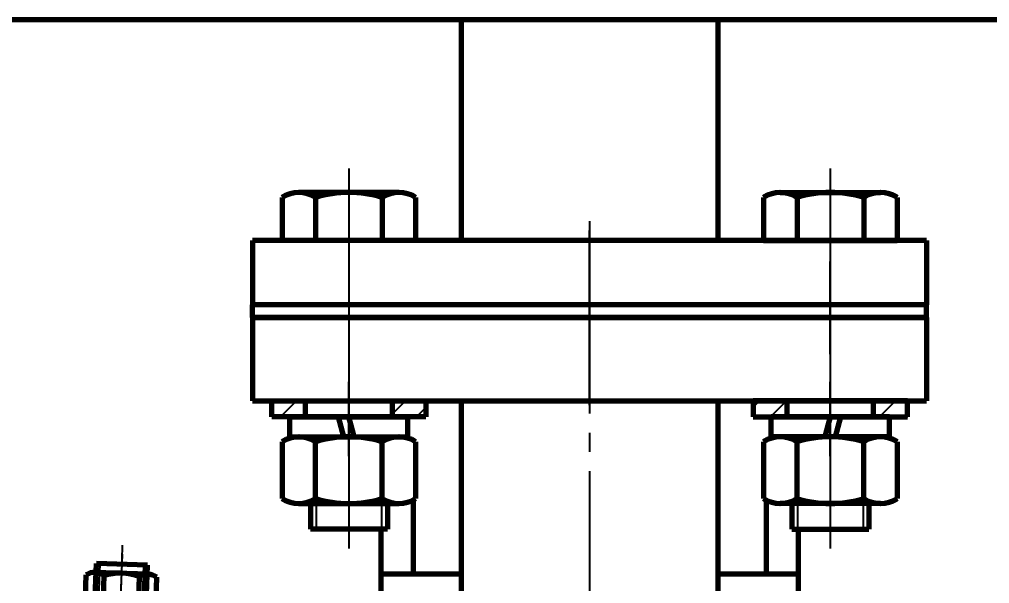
# Model space of a CAD drawing. Header units: millimetres. Extents: x -14850 to 14850, y -10500 to 10500.
# Drawn here: x -8473.4 to -8322.3, y 3963.7 to 4051.7 of the extents above; entities that cross this region are included whole.
import ezdxf

# ---------------------------------------------------------------- set-up
doc = ezdxf.new("R2010")
doc.units = ezdxf.units.MM
doc.linetypes.add('EB_DASHDOT', pattern=[39, 30, -3, 3, -3])
for name, color, linetype, lineweight in [('CAXA0', 7, 'Continuous', 70), ('CAXA1', 1, 'EB_DASHDOT', 25), ('CAXA3', 7, 'Continuous', 25), ('CAXA4', 3, 'Continuous', 25), ('CAXA5', 4, 'Continuous', 25)]:
    doc.layers.add(name, color=color, linetype=linetype, lineweight=lineweight)
doc.styles.add('标准', font='', dxfattribs={"width": 0.667})
doc.styles.get('标准').set_extended_font_data('NSimSun')
doc.dimstyles.new('标准', dxfattribs={"dimscale": 50, "dimtxt": 3.5, "dimasz": 3, "dimexe": 2, "dimexo": 0, "dimtad": 1, "dimdec": 1, "dimzin": 12, "dimdsep": 46, "dimtxsty": '标准', "dimcen": 0, "dimdle": 4, "dimaunit": 1, "dimazin": 2, "dimtfac": 1, "dimtdec": 3, "dimtmove": 0, "dimatfit": 3, "dimfxl": 0, "dimtolj": 1, "dimtzin": 0, "dimarcsym": 0})

# ---------------------------------------------------------------- blocks, each defined once
blk = doc.blocks.new('CAXBLOCK84')
at = {"layer": 'CAXA0', "color": 0, "linetype": 'Continuous', "lineweight": 25}
for p, q in [((-8415.36, 3990.13), (-8413.31, 3992.17)), ((-8411.57, 3989.67), (-8410.11, 3991.13))]:
    blk.add_line(p, q, dxfattribs=at)
blk = doc.blocks.new('CAXBLOCK85')
at = {"layer": 'CAXA0', "color": 0, "linetype": 'Continuous', "lineweight": 25}
blk.add_line((-8432.78, 3989.67), (-8430.28, 3992.17), dxfattribs=at)
blk = doc.blocks.new('CAXBLOCK83', base_point=(-8422.11, 3989.67))
at = {"layer": 'CAXA0'}
for p, q in [((-8434.11, 3992.17), (-8410.11, 3992.17)), ((-8434.11, 3989.67), (-8434.11, 3992.17)), ((-8428.86, 3989.67), (-8428.86, 3992.17)), ((-8415.36, 3992.17), (-8415.36, 3989.67)), ((-8410.11, 3992.17), (-8410.11, 3989.67)), ((-8410.11, 3989.67), (-8434.11, 3989.67))]:
    blk.add_line(p, q, dxfattribs=at)
at = {"layer": 'CAXA1', "color": 1, "linetype": 'EB_DASHDOT', "lineweight": 25}
blk.add_line((-8422.11, 3986.67), (-8422.11, 3995.17), dxfattribs=at)
at = {"layer": 'CAXA5'}
for name in ['CAXBLOCK85', 'CAXBLOCK84']:
    blk.add_blockref(name, (0, 0), dxfattribs=at)
blk = doc.blocks.new('CAXBLOCK86', base_point=(-8422.11, 3986.57))
at = {"layer": 'CAXA0'}
for p, q in [((-8431.31, 3989.67), (-8412.91, 3989.67)), ((-8431.31, 3986.57), (-8431.31, 3989.67)), ((-8422.91, 3986.57), (-8423.74, 3989.67)), ((-8421.41, 3986.97), (-8422.13, 3989.67)), ((-8412.91, 3986.57), (-8412.91, 3989.67)), ((-8431.31, 3986.57), (-8412.91, 3986.57)), ((-8421.3, 3986.57), (-8421.41, 3986.97))]:
    blk.add_line(p, q, dxfattribs=at)
at = {"layer": 'CAXA1', "linetype": 'EB_DASHDOT', "lineweight": 25}
blk.add_line((-8422.11, 3983.57), (-8422.11, 3992.67), dxfattribs=at)
blk = doc.blocks.new('CAXBLOCK87', base_point=(-8422.11, 3986.57))
at = {"layer": 'CAXA0'}
for p, q in [((-8432.5, 3985.81), (-8432.5, 3976.94)), ((-8429.9, 3986.57), (-8414.31, 3986.57)), ((-8427.3, 3976.94), (-8427.3, 3985.81)), ((-8416.91, 3976.94), (-8416.91, 3985.81)), ((-8411.71, 3985.81), (-8411.71, 3976.94)), ((-8429.9, 3976.17), (-8414.31, 3976.17))]:
    blk.add_line(p, q, dxfattribs=at)
for centre, radius, start, end in [((-8429.9, 3981.79), 4.79, 57.1328, 122.8672), ((-8422.11, 3968.57), 18, 73.2213, 106.7787), ((-8414.31, 3981.79), 4.79, 57.1328, 122.8672), ((-8429.9, 3980.96), 4.79, 237.1328, 302.8672), ((-8422.11, 3994.17), 18, 253.2213, 286.7787), ((-8414.31, 3980.96), 4.79, 237.1328, 302.8672)]:
    blk.add_arc(centre, radius, start, end, dxfattribs=at)
at = {"layer": 'CAXA1', "linetype": 'EB_DASHDOT', "lineweight": 25}
blk.add_line((-8422.11, 3987.34), (-8422.11, 3973.17), dxfattribs=at)
blk = doc.blocks.new('CAXBLOCK89')
at = {"layer": 'CAXA0', "color": 0, "linetype": 'Continuous', "lineweight": 25}
for p, q in [((-8359.11, 3991.22), (-8358.15, 3992.17)), ((-8356.41, 3989.67), (-8353.91, 3992.17))]:
    blk.add_line(p, q, dxfattribs=at)
blk = doc.blocks.new('CAXBLOCK90')
at = {"layer": 'CAXA0', "color": 0, "linetype": 'Continuous', "lineweight": 25}
for p, q in [((-8339.44, 3989.67), (-8336.94, 3992.17)), ((-8335.2, 3989.67), (-8335.11, 3989.77))]:
    blk.add_line(p, q, dxfattribs=at)
blk = doc.blocks.new('CAXBLOCK88', base_point=(-8347.11, 3989.67))
at = {"layer": 'CAXA0'}
for p, q in [((-8335.11, 3992.17), (-8359.11, 3992.17)), ((-8359.11, 3992.17), (-8359.11, 3989.67)), ((-8353.86, 3992.17), (-8353.86, 3989.67)), ((-8340.36, 3989.67), (-8340.36, 3992.17)), ((-8335.11, 3989.67), (-8335.11, 3992.17)), ((-8359.11, 3989.67), (-8335.11, 3989.67))]:
    blk.add_line(p, q, dxfattribs=at)
at = {"layer": 'CAXA1', "color": 1, "linetype": 'EB_DASHDOT', "lineweight": 25}
blk.add_line((-8347.11, 3986.67), (-8347.11, 3995.17), dxfattribs=at)
at = {"layer": 'CAXA5'}
for name in ['CAXBLOCK89', 'CAXBLOCK90']:
    blk.add_blockref(name, (0, 0), dxfattribs=at)
blk = doc.blocks.new('CAXBLOCK91', base_point=(-8347.11, 3986.57))
at = {"layer": 'CAXA0'}
for p, q in [((-8337.91, 3989.67), (-8356.31, 3989.67)), ((-8356.31, 3986.57), (-8356.31, 3989.67)), ((-8347.8, 3986.97), (-8347.08, 3989.67)), ((-8346.3, 3986.57), (-8345.47, 3989.67)), ((-8337.91, 3986.57), (-8337.91, 3989.67)), ((-8337.91, 3986.57), (-8356.31, 3986.57)), ((-8347.91, 3986.57), (-8347.8, 3986.97))]:
    blk.add_line(p, q, dxfattribs=at)
at = {"layer": 'CAXA1', "linetype": 'EB_DASHDOT', "lineweight": 25}
blk.add_line((-8347.11, 3983.57), (-8347.11, 3992.67), dxfattribs=at)
blk = doc.blocks.new('CAXBLOCK92', base_point=(-8347.11, 3986.57))
at = {"layer": 'CAXA0'}
for p, q in [((-8357.5, 3985.81), (-8357.5, 3976.94)), ((-8339.31, 3986.57), (-8354.9, 3986.57)), ((-8352.3, 3976.94), (-8352.3, 3985.81)), ((-8341.91, 3976.94), (-8341.91, 3985.81)), ((-8336.71, 3985.81), (-8336.71, 3976.94)), ((-8339.31, 3976.17), (-8354.9, 3976.17))]:
    blk.add_line(p, q, dxfattribs=at)
for centre, radius, start, end in [((-8354.9, 3981.79), 4.79, 57.1328, 122.8672), ((-8347.11, 3968.57), 18, 73.2213, 106.7787), ((-8339.31, 3981.79), 4.79, 57.1328, 122.8672), ((-8354.9, 3980.96), 4.79, 237.1328, 302.8672), ((-8347.11, 3994.17), 18, 253.2213, 286.7787), ((-8339.31, 3980.96), 4.79, 237.1328, 302.8672)]:
    blk.add_arc(centre, radius, start, end, dxfattribs=at)
at = {"layer": 'CAXA1', "linetype": 'EB_DASHDOT', "lineweight": 25}
blk.add_line((-8347.11, 3987.34), (-8347.11, 3973.17), dxfattribs=at)
blk = doc.blocks.new('CAXBLOCK135', base_point=(-8458.48, 3936.71))
at = {"layer": 'CAXA0'}
for p, q in [((-8462.48, 3936.85), (-8461.45, 3966.83)), ((-8453.46, 3966.56), (-8461.45, 3966.83)), ((-8454.49, 3936.58), (-8453.46, 3966.56)), ((-8454.35, 3940.57), (-8462.34, 3940.85)), ((-8466.14, 3932.27), (-8465.98, 3936.97)), ((-8450.98, 3936.46), (-8465.98, 3936.97)), ((-8454.49, 3936.58), (-8462.48, 3936.85)), ((-8462.39, 3932.14), (-8462.23, 3936.84)), ((-8454.89, 3931.89), (-8454.73, 3936.58)), ((-8451.14, 3931.76), (-8450.98, 3936.46)), ((-8453.04, 3931.22), (-8464.29, 3931.61))]:
    blk.add_line(p, q, dxfattribs=at)
for centre, radius, start, end in [((-8464.18, 3934.83), 3.23, 232.4706, 303.6106), ((-8458.25, 3943.41), 12, 249.8167, 286.2645), ((-8452.93, 3934.45), 3.23, 232.4706, 303.6106)]:
    blk.add_arc(centre, radius, start, end, dxfattribs=at)
at = {"layer": 'CAXA1', "linetype": 'EB_DASHDOT', "lineweight": 25}
blk.add_line((-8458.77, 3928.42), (-8457.35, 3969.69), dxfattribs=at)
at = {"layer": 'CAXA3'}
for p, q in [((-8461.74, 3940.83), (-8460.86, 3966.81)), ((-8454.95, 3940.59), (-8454.06, 3966.58)), ((-8462.48, 3936.85), (-8461.74, 3940.83)), ((-8454.49, 3936.58), (-8454.95, 3940.59))]:
    blk.add_line(p, q, dxfattribs=at)
blk = doc.blocks.new('CAXBLOCK136', base_point=(-8457.71, 3959.2))
at = {"layer": 'CAXA0'}
for p, q in [((-8463.2, 3959.82), (-8463.02, 3965.05)), ((-8453.38, 3965.15), (-8461.63, 3965.44)), ((-8460.27, 3964.96), (-8460.45, 3959.72)), ((-8454.77, 3964.77), (-8454.95, 3959.53)), ((-8452.2, 3959.44), (-8452.02, 3964.68)), ((-8453.59, 3959.06), (-8461.84, 3959.34))]:
    blk.add_line(p, q, dxfattribs=at)
for centre, radius, start, end in [((-8461.71, 3963.03), 2.41, 53.276, 122.8051), ((-8457.81, 3956.3), 9, 70.249, 105.8322), ((-8453.47, 3962.74), 2.41, 53.276, 122.8051), ((-8461.75, 3961.75), 2.41, 233.276, 302.8051), ((-8457.41, 3968.19), 9, 250.249, 285.8322), ((-8453.51, 3961.47), 2.41, 233.276, 302.8051)]:
    blk.add_arc(centre, radius, start, end, dxfattribs=at)
at = {"layer": 'CAXA1', "linetype": 'EB_DASHDOT', "lineweight": 25}
blk.add_line((-8457.82, 3956.2), (-8457.4, 3968.29), dxfattribs=at)
blk = doc.blocks.new('CAXBLOCK127', base_point=(-8384.61, 3915.17))
at = {"layer": 'CAXA0'}
blk.add_blockref('CAXBLOCK135', (-8458.48, 3936.71), dxfattribs=at)
at = {"layer": 'CAXA0', "linetype": 'Continuous', "lineweight": 70}
blk.add_blockref('CAXBLOCK136', (-8457.71, 3959.2), dxfattribs=at)
blk = doc.blocks.new('*D869')
at = {"layer": 'CAXA4', "linetype": 'Continuous', "lineweight": 25}
for points in [[(-11382.38, 8429.33), (-11232.38, 8448.08), (-11232.38, 8410.58)], [(657.62, 8429.33), (507.62, 8448.08), (507.62, 8410.58)]]:
    blk.add_hatch(color=0, dxfattribs=at).paths.add_polyline_path(points, flags=0)
at = {"layer": 'CAXA4', "color": 0, "linetype": 'Continuous', "lineweight": 25}
for p, q in [((-11382.38, 3016.67), (-11382.38, 8529.33)), ((657.62, 3326.67), (657.62, 8529.33)), ((657.62, 8429.33), (-11382.38, 8429.33))]:
    blk.add_line(p, q, dxfattribs=at)
at = {"layer": 'CAXA4', "color": 0, "linetype": 'Continuous', "lineweight": 25, "insert": (-5597.27, 8700.33), "char_height": 175, "attachment_point": 1, "style": '标准'}
blk.add_mtext('\\fNSimSun|b0|i0|p34;12040', dxfattribs=at)

msp = doc.modelspace()

# ---------------------------------------------------------------- linework, layer by layer
at = {"layer": 'CAXA0'}
for p, q in [((-10717.38, 4051.67), (-1918.4, 4051.67)), ((-8404.61, 4051.67), (-8404.61, 4017.17)), ((-8364.61, 4051.67), (-8364.61, 4017.17)), ((-8432.5, 4023.91), (-8432.5, 4017.17)), ((-8414.31, 4024.67), (-8429.9, 4024.67)), ((-8427.3, 4023.91), (-8427.3, 4017.17)), ((-8416.91, 4023.91), (-8416.91, 4017.17)), ((-8411.71, 4023.91), (-8411.71, 4017.17)), ((-8357.5, 4023.91), (-8357.5, 4017.17)), ((-8354.9, 4024.67), (-8339.31, 4024.67)), ((-8352.3, 4023.91), (-8352.3, 4017.17)), ((-8341.91, 4023.91), (-8341.91, 4017.17)), ((-8336.71, 4023.91), (-8336.71, 4017.17)), ((-8332.11, 4017.17), (-8437.11, 4017.17)), ((-8437.11, 4017.17), (-8437.11, 4007.17)), ((-8411.71, 4017.17), (-8432.5, 4017.17)), ((-8357.5, 4017.17), (-8336.71, 4017.17)), ((-8332.11, 4017.17), (-8332.11, 4007.17)), ((-8332.11, 4007.17), (-8437.11, 4007.17)), ((-8437.11, 4005.17), (-8437.11, 4007.17)), ((-8404.61, 4007.17), (-8437.11, 4007.17)), ((-8332.11, 4007.17), (-8364.61, 4007.17)), ((-8332.11, 4005.17), (-8332.11, 4007.17)), ((-8332.11, 4005.17), (-8437.11, 4005.17)), ((-8437.11, 4005.17), (-8437.11, 3992.17)), ((-8437.11, 4005.17), (-8332.11, 4005.17)), ((-8332.11, 4005.17), (-8332.11, 3992.17)), ((-8437.11, 3992.17), (-8332.11, 3992.17)), ((-8437.11, 3992.17), (-8404.61, 3992.17)), ((-8404.61, 3992.17), (-8404.61, 3937.53)), ((-8364.61, 3992.17), (-8364.61, 3937.53)), ((-8412.11, 3976.71), (-8412.11, 3965.17)), ((-8357.11, 3976.71), (-8357.11, 3965.17)), ((-8428.11, 3976.17), (-8428.11, 3972.17)), ((-8416.11, 3976.17), (-8416.11, 3972.17)), ((-8353.11, 3976.17), (-8353.11, 3972.17)), ((-8341.11, 3976.17), (-8341.11, 3972.17)), ((-8416.11, 3972.17), (-8428.11, 3972.17)), ((-8417.11, 3972.17), (-8417.11, 3922.67)), ((-8353.11, 3972.17), (-8341.11, 3972.17)), ((-8352.11, 3972.17), (-8352.11, 3922.67)), ((-8404.61, 3965.17), (-8417.11, 3965.17)), ((-8352.11, 3965.17), (-8364.61, 3965.17))]:
    msp.add_line(p, q, dxfattribs=at)
for centre, radius, start, end in [((-8429.9, 4019.89), 4.79, 57.1328, 122.8672), ((-8422.11, 4006.67), 18, 73.2213, 106.7787), ((-8414.31, 4019.89), 4.79, 57.1328, 122.8672), ((-8354.9, 4019.89), 4.79, 57.1328, 122.8672), ((-8347.11, 4006.67), 18, 73.2213, 106.7787), ((-8339.31, 4019.89), 4.79, 57.1328, 122.8672)]:
    msp.add_arc(centre, radius, start, end, dxfattribs=at)
at = {"layer": 'CAXA1', "color": 1, "linetype": 'EB_DASHDOT', "lineweight": 25}
for p, q in [((-8422.11, 4028.42), (-8422.11, 3995.83)), ((-8347.11, 4028.42), (-8347.11, 3995.83)), ((-8347.11, 3999.46), (-8347.11, 4013.92))]:
    msp.add_line(p, q, dxfattribs=at)
at = {"layer": 'CAXA1', "linetype": 'EB_DASHDOT', "lineweight": 25}
for p, q in [((-8422.11, 4027.67), (-8422.11, 3969.17)), ((-8347.11, 4027.67), (-8347.11, 3969.17)), ((-8384.61, 4020.22), (-8384.61, 3907.15)), ((-8422.11, 4017.47), (-8422.11, 3979.94)), ((-8384.61, 3991.51), (-8384.61, 4018.76)), ((-8347.11, 4017.47), (-8347.11, 3979.94))]:
    msp.add_line(p, q, dxfattribs=at)
at = {"layer": 'CAXA3'}
for p, q in [((-8427.21, 3976.17), (-8427.21, 3972.17)), ((-8417.01, 3976.17), (-8417.01, 3972.17)), ((-8352.21, 3976.17), (-8352.21, 3972.17)), ((-8342.01, 3976.17), (-8342.01, 3972.17))]:
    msp.add_line(p, q, dxfattribs=at)

# ---------------------------------------------------------------- block references
at = {"layer": 'CAXA0'}
for name, p in [('CAXBLOCK83', (-8422.11, 3989.67)), ('CAXBLOCK88', (-8347.11, 3989.67)), ('CAXBLOCK86', (-8422.11, 3986.57)), ('CAXBLOCK91', (-8347.11, 3986.57)), ('CAXBLOCK87', (-8422.11, 3986.57)), ('CAXBLOCK92', (-8347.11, 3986.57)), ('CAXBLOCK127', (-8384.61, 3915.17))]:
    msp.add_blockref(name, p, dxfattribs=at)

# ---------------------------------------------------------------- dimensions: what is measured, and where the dimension line sits
at = {"layer": 'CAXA4'}
dim = msp.add_linear_dim(base=(-5362.38, 8429.33), p1=(657.62, 3326.67), p2=(-11382.38, 3016.67), text='\\fNSimSun;12040', dimstyle='标准', dxfattribs=at)
dim.commit()
dim.dimension.update_dxf_attribs({"geometry": '*D869', "text_midpoint": (-5362.38, 8580.46)})

doc.saveas('drawing.dxf')
